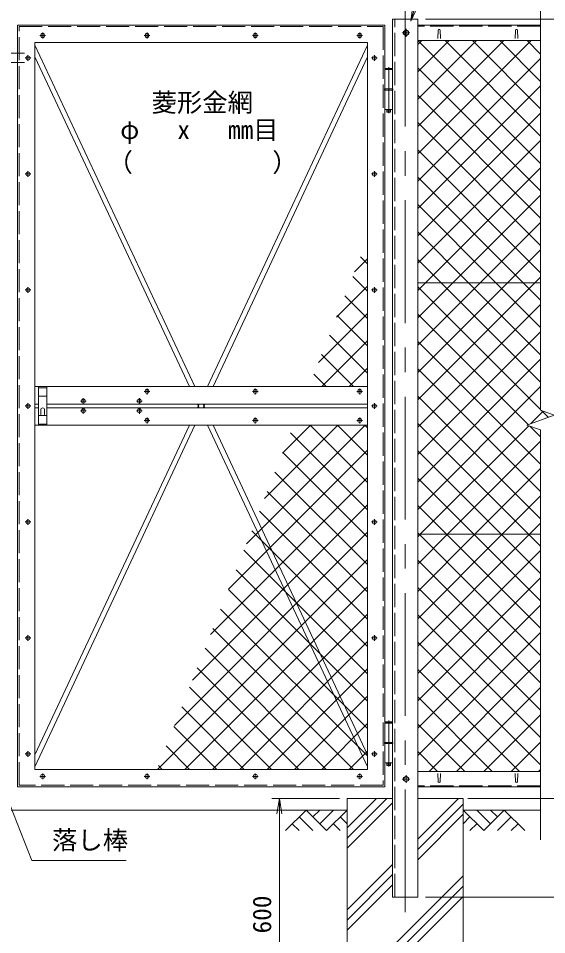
# Model space of a CAD drawing. Units: millimetres at full size; details may follow other scales. Extents: x -4200 to 4200, y -2970 to 2970.
# Drawn here: x 1249 to 2616, y -891 to 1479 of the extents above; entities that cross this region are included whole.
import ezdxf
from ezdxf.enums import TextEntityAlignment as Align

# ---------------------------------------------------------------- set-up
doc = ezdxf.new("R2010")
doc.units = ezdxf.units.MM
doc.header["$LTSCALE"] = 10
doc.linetypes.add('DASHED', pattern=[7.5, 6, -1.5])
doc.linetypes.add('USER1', pattern=[50.8, 31.75, -6.35, 6.35, -6.35])
for name, color, linetype, lineweight in [('0-1_D-STR3', 3, 'Continuous', 13), ('0-2_D-BMK', 2, 'USER1', 13), ('0-3_D-STR1', 1, 'Continuous', 18), ('0-4_D-STR4', 7, 'Continuous', 18), ('0-5_D-BGD', 7, 'Continuous', 18), ('0-6_D-STR-DIM', 7, 'Continuous', 13), ('0-7_0', 7, 'Continuous', 18), ('0-8_D-DCR-HCH', 7, 'Continuous', 13), ('0-9_D-STR-TXT', 7, 'Continuous', 13), ('0-A_D-STR2', 7, 'Continuous', 13)]:
    doc.layers.add(name, color=color, linetype=linetype, lineweight=lineweight)
doc.styles.add('ＭＳ ゴシック', font='')
doc.styles.get('ＭＳ ゴシック').set_extended_font_data('MS Gothic')

# ---------------------------------------------------------------- blocks, each defined once
blk = doc.blocks.new('_Open')
at = {"layer": '0-7_0'}
blk.add_line((-10, 1.667), (0, 0), dxfattribs=at)
blk.add_lwpolyline([(-10, -1.667), (0, 0), (-10, 0)], dxfattribs=at)

msp = doc.modelspace()

# ---------------------------------------------------------------- linework, layer by layer
at = {"layer": '0-1_D-STR3'}
for p, q in [((2251.99, 1448.87), (2245.49, 1445.12)), ((2258.49, 1445.12), (2251.99, 1448.87)), ((2245.49, 1445.12), (2245.49, 1437.61)), ((2245.49, 1437.61), (2251.99, 1433.86)), ((2251.99, 1433.86), (2258.49, 1437.61)), ((2258.49, 1437.61), (2258.49, 1445.12)), ((1705.75, 526.37), (1291.99, 1409.64)), ((1738.24, 526.37), (2151.99, 1409.64)), ((1691.39, 526.37), (1291.99, 1378.99)), ((1752.59, 526.37), (2151.99, 1378.99)), ((2216.69, 1346.37), (2197.29, 1346.37)), ((2197.29, 1346.37), (2197.29, 1296.37)), ((2197.49, 1348.37), (2198.49, 1349.37)), ((2197.49, 1348.37), (2197.49, 1346.37)), ((2197.49, 1348.37), (2216.49, 1348.37)), ((2215.49, 1349.37), (2198.49, 1349.37)), ((2215.49, 1349.37), (2216.49, 1348.37)), ((2216.49, 1348.37), (2216.49, 1346.37)), ((2216.69, 1346.37), (2216.69, 1296.37)), ((2217.49, 1296.37), (2196.49, 1296.37)), ((2196.49, 1296.37), (2196.49, 1293.37)), ((2217.49, 1293.37), (2196.49, 1293.37)), ((2197.29, 1293.37), (2197.29, 1243.37)), ((2216.69, 1293.37), (2216.69, 1243.37)), ((2217.49, 1296.37), (2217.49, 1293.37)), ((2216.69, 1243.37), (2197.29, 1243.37)), ((2201.99, 1243.37), (2201.99, 1237.37)), ((2202.99, 1236.37), (2201.99, 1237.37)), ((2210.99, 1236.37), (2202.99, 1236.37)), ((2211.99, 1243.37), (2211.99, 1237.37)), ((2599.49, 794.62), (2281.99, 794.62)), ((1300.99, 526.37), (1300.99, 426.37)), ((1322.99, 526.37), (1322.99, 426.37)), ((1712.47, 471.37), (1717.16, 481.37)), ((1717.16, 471.37), (1712.47, 481.37)), ((1726.83, 471.37), (1731.51, 481.37)), ((1731.51, 471.37), (1726.83, 481.37)), ((1306.99, 456.37), (1306.99, 466.37)), ((1316.99, 456.37), (1316.99, 466.37)), ((1291.99, -426.26), (1691.39, 426.37)), ((1291.99, -456.9), (1705.75, 426.37)), ((2151.99, -456.9), (1738.24, 426.37)), ((2151.99, -426.26), (1752.59, 426.37)), ((2599.49, 144.62), (2281.99, 144.62)), ((2216.69, -343.63), (2197.29, -343.63)), ((2197.29, -343.63), (2197.29, -393.63)), ((2197.49, -341.63), (2198.49, -340.63)), ((2197.49, -341.63), (2197.49, -343.63)), ((2197.49, -341.63), (2216.49, -341.63)), ((2215.49, -340.63), (2198.49, -340.63)), ((2215.49, -340.63), (2216.49, -341.63)), ((2216.49, -341.63), (2216.49, -343.63)), ((2216.69, -343.63), (2216.69, -393.63)), ((2217.49, -393.63), (2196.49, -393.63)), ((2196.49, -393.63), (2196.49, -396.63)), ((2217.49, -396.63), (2196.49, -396.63)), ((2197.29, -396.63), (2197.29, -446.63)), ((2216.69, -396.63), (2216.69, -446.63)), ((2217.49, -393.63), (2217.49, -396.63)), ((2216.69, -446.63), (2197.29, -446.63)), ((2201.99, -446.63), (2201.99, -452.63)), ((2211.99, -446.63), (2211.99, -452.63)), ((2202.99, -453.63), (2201.99, -452.63)), ((2210.99, -453.63), (2202.99, -453.63)), ((2251.99, -481.13), (2245.49, -484.88)), ((2245.49, -484.88), (2245.49, -492.39)), ((2245.49, -492.39), (2251.99, -496.14)), ((2258.49, -484.88), (2251.99, -481.13)), ((2251.99, -496.14), (2258.49, -492.39)), ((2258.49, -492.39), (2258.49, -484.88))]:
    msp.add_line(p, q, dxfattribs=at)
at = {"layer": '0-1_D-STR3', "linetype": 'DASHED'}
for p, q in [((1322.99, 523.37), (1300.99, 523.37)), ((1322.99, 501.37), (1300.99, 501.37)), ((1300.99, 451.37), (1322.99, 451.37)), ((1322.99, 429.37), (1300.99, 429.37))]:
    msp.add_line(p, q, dxfattribs=at)
at = {"layer": '0-1_D-STR3'}
for points in [[(2210.99, 1236.37), (2211.99, 1237.37), (2201.99, 1237.37)], [(2210.99, -453.63), (2211.99, -452.63), (2201.99, -452.63)]]:
    msp.add_lwpolyline(points, dxfattribs=at)
for centre, radius in [((2251.99, 1441.37), 6.25), ((1311.99, 1434.37), 5.25), ((1581.99, 1434.37), 5.25), ((1861.99, 1434.37), 5.25), ((2131.99, 1434.37), 5.25), ((1273.99, 1376.37), 5.25), ((2169.99, 1376.37), 5.25), ((2206.99, 1241.37), 2), ((1273.99, 1076.37), 5.25), ((2169.99, 1076.37), 5.25), ((1273.99, 776.37), 5.25), ((2169.99, 776.37), 5.25), ((1581.99, 513.87), 5.25), ((1861.99, 513.87), 5.25), ((2131.99, 513.87), 5.25), ((1273.99, 476.37), 5.25), ((1416.99, 488.87), 5.25), ((1561.99, 488.87), 5.25), ((2169.99, 476.37), 5.25), ((1416.99, 463.87), 5.25), ((1561.99, 463.87), 5.25), ((1581.99, 438.87), 5.25), ((1861.99, 438.87), 5.25), ((2131.99, 438.87), 5.25), ((1273.99, 176.37), 5.25), ((2169.99, 176.37), 5.25), ((1273.99, -123.63), 5.25), ((2169.99, -123.63), 5.25), ((1273.99, -423.63), 5.25), ((2169.99, -423.63), 5.25), ((2206.99, -448.63), 2), ((1311.99, -481.63), 5.25), ((1581.99, -481.63), 5.25), ((1861.99, -481.63), 5.25), ((2131.99, -481.63), 5.25), ((2251.99, -488.63), 6.25)]:
    msp.add_circle(centre, radius, dxfattribs=at)
for centre, start, end in [((1311.99, 466.37), 0.00035, 180.00001), ((1311.99, 456.37), 180.00002, 0.00001)]:
    msp.add_arc(centre, 5, start, end, dxfattribs=at)
at = {"layer": '0-2_D-BMK'}
for p, q in [((2249.49, 1516.37), (2249.49, -833.63)), ((2251.99, 1451.37), (2251.99, 1431.37)), ((1319.43, 1434.37), (1304.55, 1434.37)), ((1311.99, 1441.81), (1311.99, 1426.93)), ((1589.43, 1434.37), (1574.55, 1434.37)), ((1581.99, 1441.81), (1581.99, 1426.93)), ((1869.43, 1434.37), (1854.55, 1434.37)), ((1861.99, 1441.81), (1861.99, 1426.93)), ((2139.43, 1434.37), (2124.55, 1434.37)), ((2131.99, 1441.81), (2131.99, 1426.93)), ((2261.99, 1441.37), (2241.99, 1441.37)), ((1229.39, 1388.37), (1264.59, 1388.37)), ((1281.43, 1376.37), (1266.55, 1376.37)), ((1273.99, 1383.81), (1273.99, 1368.93)), ((2177.43, 1376.37), (2162.55, 1376.37)), ((2169.99, 1383.81), (2169.99, 1368.93)), ((1229.39, 1364.37), (1264.59, 1364.37)), ((2206.99, 1352.77), (2206.99, 1233.61)), ((1281.43, 1076.37), (1266.55, 1076.37)), ((1273.99, 1083.81), (1273.99, 1068.93)), ((2177.43, 1076.37), (2162.55, 1076.37)), ((2169.99, 1083.81), (2169.99, 1068.93)), ((1273.99, 783.81), (1273.99, 768.93)), ((2169.99, 783.81), (2169.99, 768.93)), ((1281.43, 776.37), (1266.55, 776.37)), ((2177.43, 776.37), (2162.55, 776.37)), ((1589.43, 513.87), (1574.55, 513.87)), ((1581.99, 521.31), (1581.99, 506.43)), ((1869.43, 513.87), (1854.55, 513.87)), ((1861.99, 521.31), (1861.99, 506.43)), ((2139.43, 513.87), (2124.55, 513.87)), ((2131.99, 521.31), (2131.99, 506.43)), ((1281.43, 476.37), (1266.55, 476.37)), ((1273.99, 483.81), (1273.99, 468.93)), ((1424.43, 488.87), (1409.55, 488.87)), ((1416.99, 496.31), (1416.99, 481.43)), ((1569.43, 488.87), (1554.55, 488.87)), ((1561.99, 496.31), (1561.99, 481.43)), ((2177.43, 476.37), (2162.55, 476.37)), ((2169.99, 483.81), (2169.99, 468.93)), ((1424.43, 463.87), (1409.55, 463.87)), ((1416.99, 471.31), (1416.99, 456.43)), ((1569.43, 463.87), (1554.55, 463.87)), ((1561.99, 471.31), (1561.99, 456.43)), ((1589.43, 438.87), (1574.55, 438.87)), ((1581.99, 446.31), (1581.99, 431.43)), ((1869.43, 438.87), (1854.55, 438.87)), ((1861.99, 446.31), (1861.99, 431.43)), ((2139.43, 438.87), (2124.55, 438.87)), ((2131.99, 446.31), (2131.99, 431.43)), ((1281.43, 176.37), (1266.55, 176.37)), ((1273.99, 183.81), (1273.99, 168.93)), ((2177.43, 176.37), (2162.55, 176.37)), ((2169.99, 183.81), (2169.99, 168.93)), ((1273.99, -116.19), (1273.99, -131.07)), ((2169.99, -116.19), (2169.99, -131.07)), ((1281.43, -123.63), (1266.55, -123.63)), ((2177.43, -123.63), (2162.55, -123.63)), ((2206.99, -337.23), (2206.99, -456.39)), ((1281.43, -423.63), (1266.55, -423.63)), ((1273.99, -416.19), (1273.99, -431.07)), ((2177.43, -423.63), (2162.55, -423.63)), ((2169.99, -416.19), (2169.99, -431.07)), ((1319.43, -481.63), (1304.55, -481.63)), ((1311.99, -474.19), (1311.99, -489.07)), ((1589.43, -481.63), (1574.55, -481.63)), ((1581.99, -474.19), (1581.99, -489.07)), ((1869.43, -481.63), (1854.55, -481.63)), ((1861.99, -474.19), (1861.99, -489.07)), ((2139.43, -481.63), (2124.55, -481.63)), ((2131.99, -474.19), (2131.99, -489.07)), ((2261.99, -488.63), (2241.99, -488.63)), ((2251.99, -478.63), (2251.99, -498.63))]:
    msp.add_line(p, q, dxfattribs=at)
at = {"layer": '0-3_D-STR1', "linetype": 'DASHED'}
for p, q in [((2222.99, -793.63), (2222.99, 1476.37)), ((1250.99, -504.63), (1250.99, 1457.37)), ((2599.49, 1458.37), (2281.99, 1458.37)), ((2192.99, -504.63), (1250.99, -504.63)), ((2599.49, -505.63), (2281.99, -505.63))]:
    msp.add_line(p, q, dxfattribs=at)
at = {"layer": '0-3_D-STR1'}
for p, q in [((2599.49, 1461.37), (2281.99, 1461.37)), ((2334.49, 1448.24), (2333.74, 1426.74)), ((2340.49, 1448.24), (2341.24, 1426.74)), ((2534.49, 1448.24), (2533.74, 1426.74)), ((2540.49, 1448.24), (2541.24, 1426.74)), ((1291.99, 1416.37), (2151.99, 1416.37)), ((1291.99, -463.63), (1291.99, 1416.37)), ((2151.99, 1416.37), (2151.99, -463.63)), ((2281.99, 1421.37), (2599.49, 1421.37)), ((2151.99, 526.37), (1291.99, 526.37)), ((1300.99, 481.37), (1291.99, 481.37)), ((2151.99, 481.37), (1322.99, 481.37)), ((1300.99, 471.37), (1291.99, 471.37)), ((2151.99, 471.37), (1322.99, 471.37)), ((2151.99, 426.37), (1291.99, 426.37)), ((2151.99, -463.63), (1291.99, -463.63)), ((1291.99, -463.63), (2151.99, -463.63)), ((2281.99, -468.63), (2599.49, -468.63)), ((2334.49, -495.5), (2333.74, -474)), ((2340.49, -495.5), (2341.24, -474)), ((2534.49, -495.5), (2533.74, -474)), ((2540.49, -495.5), (2541.24, -474)), ((2599.49, -508.63), (2281.99, -508.63))]:
    msp.add_line(p, q, dxfattribs=at)
for points in [[(2281.99, -793.63), (2216.99, -793.63), (2216.99, 1476.37), (2281.99, 1476.37)], [(2196.99, 1461.37), (2196.99, -508.63), (1246.99, -508.63), (1246.99, 1461.37)]]:
    msp.add_lwpolyline(points, close=True, dxfattribs=at)
at = {"layer": '0-3_D-STR1', "linetype": 'DASHED'}
msp.add_lwpolyline([(1250.99, 1457.37), (2192.99, 1457.37), (2192.99, -504.63)], dxfattribs=at)
at = {"layer": '0-3_D-STR1'}
for centre, start, end in [((2337.49, 1446.99), 22.61986, 157.38014), ((2537.49, 1446.99), 22.61986, 157.38014), ((2337.49, -494.25), 202.61986, 337.38014), ((2537.49, -494.25), 202.61986, 337.38014)]:
    msp.add_arc(centre, 3.25, start, end, dxfattribs=at)
at = {"layer": '0-4_D-STR4'}
for p, q in [((2099.49, -538.63), (2099.49, -1138.63)), ((2099.49, -538.63), (2216.99, -538.63)), ((2281.99, -538.63), (2399.49, -538.63)), ((2399.49, -538.63), (2399.49, -1138.63))]:
    msp.add_line(p, q, dxfattribs=at)
at = {"layer": '0-5_D-BGD'}
for p, q in [((384.49, -568.63), (2099.49, -568.63)), ((2399.49, -568.63), (2599.49, -568.63))]:
    msp.add_line(p, q, dxfattribs=at)
at = {"layer": '0-6_D-STR-DIM'}
for p, q in [((2599.49, 1525.82), (2599.49, 465.59)), ((2301.99, 1476.37), (3040.54, 1476.37)), ((2301.99, 1476.37), (3160.54, 1476.37)), ((2564.25, 427.12), (2634.73, 452.77)), ((2634.73, 452.77), (2599.49, 465.59)), ((2599.49, 414.29), (2564.25, 427.12)), ((2599.49, 414.29), (2599.49, -645.94)), ((2079.49, -538.63), (1904.27, -538.63)), ((1924.27, -538.63), (1924.27, -1138.63)), ((2411.99, -538.63), (3040.54, -538.63)), ((2411.99, -538.63), (2920.54, -538.63)), ((2411.99, -538.63), (3040.54, -538.63)), ((2301.99, -793.63), (3040.54, -793.63)), ((2301.99, -793.63), (3160.54, -793.63))]:
    msp.add_line(p, q, dxfattribs=at)
at = {"layer": '0-8_D-DCR-HCH'}
for p, q in [((2099.49, -641.08), (2201.94, -538.63)), ((2099.49, -614.57), (2175.43, -538.63)), ((2281.99, -644.2), (2387.56, -538.63)), ((1993.07, -568.63), (1939.86, -621.84)), ((1993.07, -568.63), (2046.28, -621.84)), ((2010.8, -586.37), (2028.54, -568.63)), ((2028.54, -604.11), (2064.02, -568.63)), ((2046.28, -621.84), (2099.49, -568.63)), ((2099.49, -667.6), (2216.99, -550.1)), ((2281.99, -670.72), (2399.49, -553.22)), ((2452.7, -621.84), (2399.49, -568.63)), ((2470.44, -604.11), (2434.97, -568.63)), ((2505.92, -568.63), (2452.7, -621.84)), ((2488.27, -586.46), (2470.44, -568.63)), ((2505.92, -568.63), (2559.13, -621.84)), ((1975.33, -586.37), (2010.97, -621.84)), ((2081.75, -586.37), (2099.49, -604.03)), ((2281.99, -697.23), (2399.49, -579.73)), ((2417.23, -586.37), (2399.49, -604.03)), ((2523.65, -586.37), (2488.02, -621.84)), ((1957.59, -604.11), (1975.41, -621.84)), ((2064.02, -604.11), (2081.84, -621.84)), ((2434.97, -604.11), (2417.15, -621.84)), ((2541.39, -604.11), (2523.57, -621.84)), ((2099.49, -826.7), (2216.99, -709.2)), ((2099.49, -853.22), (2216.99, -735.72)), ((2099.49, -1038.83), (2399.49, -738.83)), ((2099.49, -879.73), (2216.99, -762.23)), ((2099.49, -1065.35), (2399.49, -765.35)), ((2099.49, -1091.87), (2399.49, -791.87))]:
    msp.add_line(p, q, dxfattribs=at)
at = {"layer": '0-9_D-STR-TXT'}
for points in [[(2774.13, 1608.02), (2303.16, 1608.02), (2265.07, 1473.75)], [(1528.01, -698.79), (1283.69, -698.79), (1217.9, -530.33)]]:
    msp.add_lwpolyline(points, dxfattribs=at)
at = {"layer": '0-A_D-STR2'}
for p, q in [((2281.99, 1411.07), (2292.29, 1421.37)), ((2281.99, 1340.36), (2363, 1421.37)), ((2281.99, 1269.65), (2433.71, 1421.37)), ((2281.99, 1198.94), (2504.42, 1421.37)), ((2281.99, 1128.23), (2575.13, 1421.37)), ((2599.49, 1103.74), (2281.99, 1421.24)), ((2599.49, 1174.45), (2352.58, 1421.37)), ((2599.49, 1245.16), (2423.29, 1421.37)), ((2599.49, 1315.87), (2494, 1421.37)), ((2599.49, 1386.58), (2564.71, 1421.37)), ((2281.99, 1057.52), (2599.49, 1375.02)), ((2599.49, 1033.03), (2281.99, 1350.53)), ((2281.99, 986.81), (2599.49, 1304.31)), ((2599.49, 962.32), (2281.99, 1279.82)), ((2281.99, 916.1), (2599.49, 1233.6)), ((2599.49, 891.61), (2281.99, 1209.11)), ((2281.99, 845.39), (2599.49, 1162.89)), ((2599.49, 820.9), (2281.99, 1138.4)), ((2301.93, 794.62), (2599.49, 1092.18)), ((2555.06, 794.62), (2281.99, 1067.69)), ((2372.64, 794.62), (2599.49, 1021.47)), ((2484.35, 794.62), (2281.99, 996.98)), ((2443.35, 794.62), (2599.49, 950.76)), ((2413.64, 794.62), (2281.99, 926.27)), ((2514.06, 794.62), (2599.49, 880.05)), ((2118.74, 823.55), (2151.99, 856.81)), ((2151.99, 844.13), (2134.04, 862.08)), ((2342.93, 794.62), (2281.99, 855.56)), ((2151.99, 773.42), (2113.94, 811.48)), ((2584.77, 794.62), (2599.49, 809.33)), ((2072.11, 706.22), (2151.99, 786.1)), ((2281.99, 774.68), (2301.93, 794.62)), ((2281.99, 703.97), (2372.64, 794.62)), ((2281.99, 633.26), (2443.35, 794.62)), ((2281.99, 562.55), (2514.06, 794.62)), ((2281.99, 491.83), (2584.77, 794.62)), ((2599.49, 467.34), (2281.99, 784.84)), ((2599.49, 538.06), (2342.93, 794.62)), ((2599.49, 608.77), (2413.64, 794.62)), ((2599.49, 679.48), (2484.35, 794.62)), ((2599.49, 750.19), (2555.06, 794.62)), ((2151.99, 702.71), (2093.83, 760.87)), ((2281.99, 421.12), (2599.49, 738.62)), ((2025.49, 588.89), (2151.99, 715.39)), ((2567.74, 428.38), (2281.99, 714.13)), ((2151.99, 632), (2073.72, 710.27)), ((2281.99, 350.41), (2599.49, 667.91)), ((2033.68, 526.37), (2151.99, 644.68)), ((2151.99, 561.29), (2053.62, 659.67)), ((2599.49, 325.92), (2281.99, 643.42)), ((2116.2, 526.37), (2033.51, 609.06)), ((2281.99, 279.7), (2599.49, 597.2)), ((2104.39, 526.37), (2151.99, 573.97)), ((2599.49, 255.21), (2281.99, 572.71)), ((2045.49, 526.37), (2013.4, 558.46)), ((2281.99, 208.99), (2599.49, 526.49)), ((2599.49, 184.5), (2281.99, 502)), ((2574.59, 430.88), (2606.69, 462.98)), ((2619.58, 447.25), (2602.24, 464.59)), ((2568.67, 144.62), (2281.99, 431.29)), ((1839.01, 119.56), (2145.81, 426.37)), ((1885.63, 236.9), (2075.1, 426.37)), ((1932.25, 354.23), (2004.39, 426.37)), ((2151.99, 207.74), (1953.08, 406.65)), ((2151.99, 278.45), (2004.07, 426.37)), ((2151.99, 349.16), (2074.78, 426.37)), ((2151.99, 419.87), (2145.49, 426.37)), ((2599.49, 396.63), (2571.73, 424.39)), ((2359.04, 144.62), (2599.49, 385.07)), ((1792.39, 2.23), (2151.99, 361.83)), ((2151.99, 137.03), (1932.97, 356.04)), ((2497.95, 144.62), (2281.99, 360.58)), ((2429.75, 144.62), (2599.49, 314.36)), ((1745.77, -115.1), (2151.99, 291.12)), ((2151.99, 66.32), (1912.87, 305.44)), ((2427.24, 144.62), (2281.99, 289.87)), ((2151.99, -4.39), (1892.76, 254.84)), ((2500.46, 144.62), (2599.49, 243.65)), ((1699.15, -232.43), (2151.99, 220.41)), ((2356.53, 144.62), (2281.99, 219.16)), ((2151.99, -75.1), (1872.65, 204.23)), ((2571.17, 144.62), (2599.49, 172.94)), ((1652.53, -349.76), (2151.99, 149.7)), ((2151.99, -145.82), (1852.55, 153.63)), ((2285.82, 144.62), (2281.99, 148.45)), ((2281.99, 67.57), (2359.04, 144.62)), ((2281.99, -3.14), (2429.75, 144.62)), ((2281.99, -73.85), (2500.46, 144.62)), ((2281.99, -144.56), (2571.17, 144.62)), ((2599.49, -169.05), (2285.82, 144.62)), ((2599.49, -98.34), (2356.53, 144.62)), ((2599.49, -27.63), (2427.24, 144.62)), ((2599.49, 43.08), (2497.95, 144.62)), ((2599.49, 113.79), (2568.67, 144.62)), ((2151.99, -216.53), (1832.44, 103.03)), ((2281.99, -215.27), (2599.49, 102.23)), ((1609.37, -463.63), (2151.99, 78.99)), ((2599.49, -239.76), (2281.99, 77.74)), ((2151.99, -287.24), (1812.33, 52.42)), ((2281.99, -285.98), (2599.49, 31.52)), ((1680.08, -463.63), (2151.99, 8.28)), ((2151.99, -357.95), (1792.22, 1.82)), ((2599.49, -310.47), (2281.99, 7.03)), ((2281.99, -356.69), (2599.49, -39.19)), ((1750.79, -463.63), (2151.99, -62.43)), ((2151.99, -428.66), (1772.12, -48.78)), ((2599.49, -381.18), (2281.99, -63.68)), ((2116.26, -463.63), (1752.01, -99.39)), ((2281.99, -427.4), (2599.49, -109.9)), ((1821.5, -463.63), (2151.99, -133.14)), ((2599.49, -451.89), (2281.99, -134.39)), ((2045.54, -463.63), (1731.9, -149.99)), ((2311.47, -468.63), (2599.49, -180.61)), ((1974.83, -463.63), (1711.8, -200.6)), ((1892.21, -463.63), (2151.99, -203.85)), ((2545.52, -468.63), (2281.99, -205.1)), ((1904.12, -463.63), (1691.69, -251.2)), ((2382.18, -468.63), (2599.49, -251.33)), ((1962.92, -463.63), (2151.99, -274.56)), ((2474.81, -468.63), (2281.99, -275.82)), ((1833.41, -463.63), (1671.58, -301.8)), ((2452.89, -468.63), (2599.49, -322.04)), ((1762.7, -463.63), (1651.48, -352.41)), ((2033.63, -463.63), (2151.99, -345.27)), ((2404.1, -468.63), (2281.99, -346.53)), ((2523.61, -468.63), (2599.49, -392.75)), ((1691.99, -463.63), (1631.37, -403.01)), ((2104.34, -463.63), (2151.99, -415.98)), ((2333.39, -468.63), (2281.99, -417.24)), ((1621.28, -463.63), (1611.26, -453.61)), ((2594.32, -468.63), (2599.49, -463.46))]:
    msp.add_line(p, q, dxfattribs=at)
msp.add_lwpolyline([(2281.99, 138.28), (2288.33, 144.62), (2569.07, 425.36)], dxfattribs=at)

# ---------------------------------------------------------------- block references
at = {"layer": '0-6_D-STR-DIM', "xscale": 4, "yscale": 4, "rotation": 90}
msp.add_blockref('_Open', (1924.27, -538.63), dxfattribs=at)
at = {"layer": '0-9_D-STR-TXT', "xscale": 4, "yscale": 4, "rotation": 254.16392}
msp.add_blockref('_Open', (2264.53, 1471.82), dxfattribs=at)

# ---------------------------------------------------------------- texts
at = {"layer": '0-6_D-STR-DIM', "style": 'ＭＳ ゴシック'}
msp.add_text('600', height=48.09, rotation=90, dxfattribs=at).set_placement((1917.53, -887.9), align=Align.BOTTOM_LEFT)
at = {"layer": '0-9_D-STR-TXT', "style": 'ＭＳ ゴシック'}
for s, p in [('菱形金網', (1593.54, 1222.76)), ('φ   x   mm目', (1512.32, 1152.32)), ('（\u3000\u3000   \u3000\u3000）', (1479.84, 1067.85)), ('落し棒', (1336.14, -685.06))]:
    msp.add_text(s, height=48.09, dxfattribs=at).set_placement(p, align=Align.BOTTOM_LEFT)

doc.saveas('drawing.dxf')
